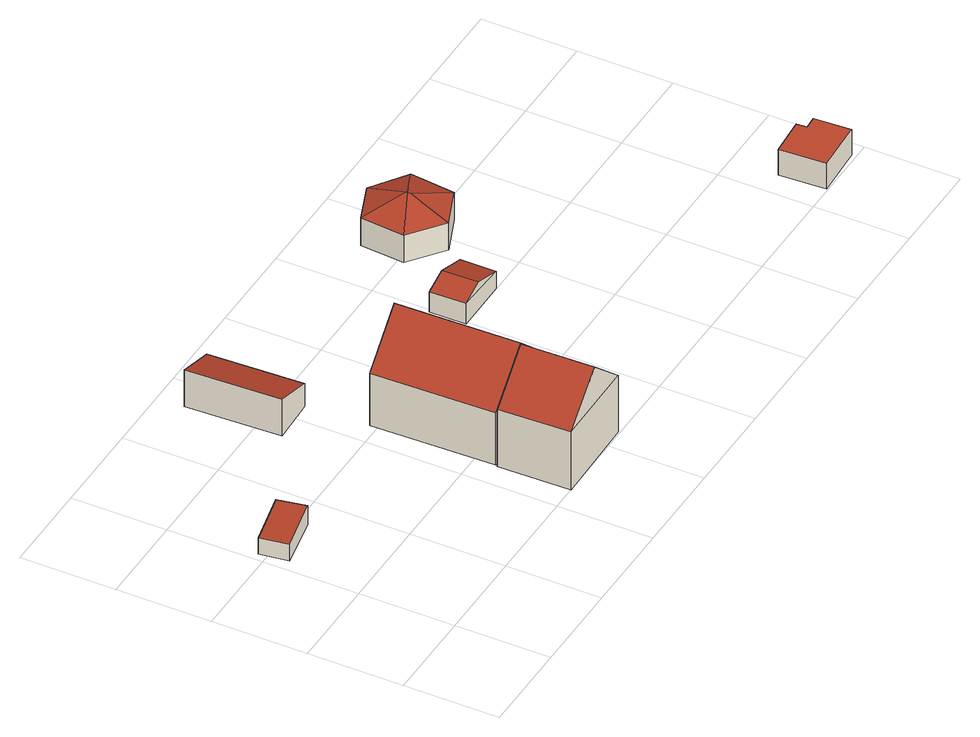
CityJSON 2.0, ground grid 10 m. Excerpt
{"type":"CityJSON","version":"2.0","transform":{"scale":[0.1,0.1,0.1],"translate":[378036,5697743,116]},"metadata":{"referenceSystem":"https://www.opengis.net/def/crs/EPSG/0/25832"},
"CityObjects":{
"building1":{"type":"Building","attributes":{"Gemeindeschluessel":"05911000","Geometrietyp2DReferenz":"3000","function":"31001_2723","roofType":"2100","measuredHeight":2.35,"storeysAboveGround":1},"geometry":[{"type":"Solid","lod":"2","boundaries":[[[[0,1,2,3]],[[4,5,1,0]],[[6,7,5,4]],[[3,2,7,6]],[[4,0,3,6]],[[1,5,7,2]]]],"semantics":{"surfaces":[{"type":"WallSurface"},{"type":"RoofSurface"},{"type":"GroundSurface"}],"values":[[0,0,0,0,1,2]]}}]},
"building2":{"type":"Building","attributes":{"Gemeindeschluessel":"05911000","Geometrietyp2DReferenz":"3000","function":"51009_1610","roofType":"2100","measuredHeight":4.26},"geometry":[{"type":"Solid","lod":"2","boundaries":[[[[8,9,10,11]],[[12,13,9,8]],[[14,15,13,12]],[[11,10,15,14]],[[12,8,11,14]],[[9,13,15,10]]]],"semantics":{"surfaces":[{"type":"WallSurface"},{"type":"RoofSurface"},{"type":"GroundSurface"}],"values":[[0,0,0,0,1,2]]}}]},
"building3":{"type":"Building","attributes":{"Gemeindeschluessel":"05911000","Geometrietyp2DReferenz":"3000","function":"31001_1010","roofType":"3100","measuredHeight":11.04,"storeysAboveGround":2},"geometry":[{"type":"Solid","lod":"2","boundaries":[[[[16,17,18,19]],[[20,21,17,16]],[[22,23,21,20]],[[19,18,23,22]],[[16,24,20]],[[22,25,19]],[[19,25,24,16]],[[20,24,25,22]],[[17,21,23,18]]]],"semantics":{"surfaces":[{"type":"WallSurface"},{"type":"RoofSurface"},{"type":"GroundSurface"}],"values":[[0,0,0,0,0,0,1,1,2]]}}]},
"building4":{"type":"Building","attributes":{"Gemeindeschluessel":"05911000","Geometrietyp2DReferenz":"3000","function":"31001_1010","roofType":"5000","measuredHeight":10.76,"storeysAboveGround":2},"address":[{"country":"Germany","locality":"Bochum","thoroughfareNumber":"477","thoroughfareName":"Kemnader Str."}],"geometry":[{"type":"Solid","lod":"2","boundaries":[[[[26,27,28,29]],[[30,31,27,26]],[[19,32,31,30]],[[22,33,32,19]],[[34,35,33,22]],[[29,28,35,34]],[[30,26,36,37,19]],[[37,36,29,34,22]],[[19,37,22]],[[29,36,26]],[[27,31,32,33,35,28]]]],"semantics":{"surfaces":[{"type":"WallSurface"},{"type":"RoofSurface"},{"type":"GroundSurface"}],"values":[[0,0,0,0,0,0,1,1,0,0,2]]}}]},
"building5":{"type":"Building","attributes":{"Gemeindeschluessel":"05911000","Geometrietyp2DReferenz":"3000","function":"31001_1313","roofType":"3100","measuredHeight":3.22,"storeysAboveGround":1},"geometry":[{"type":"Solid","lod":"2","boundaries":[[[[38,39,40,41]],[[42,43,39,38]],[[44,45,43,42]],[[41,40,45,44]],[[38,46,42]],[[44,47,41]],[[41,47,46,38]],[[42,46,47,44]],[[39,43,45,40]]]],"semantics":{"surfaces":[{"type":"WallSurface"},{"type":"RoofSurface"},{"type":"GroundSurface"}],"values":[[0,0,0,0,0,0,1,1,2]]}}]},
"building6":{"type":"Building","attributes":{"Gemeindeschluessel":"05911000","Geometrietyp2DReferenz":"3000","function":"31001_2724","roofType":"5000","measuredHeight":4.73,"storeysAboveGround":1},"geometry":[{"type":"Solid","lod":"2","boundaries":[[[[48,49,50,51]],[[52,53,49,48]],[[54,55,53,52]],[[56,57,55,54]],[[58,59,57,56]],[[51,50,59,58]],[[58,56,60]],[[60,56,54,61]],[[61,54,52,62]],[[52,48,62]],[[62,48,51,61]],[[61,51,58,60]],[[49,53,55,57,59,50]]]],"semantics":{"surfaces":[{"type":"WallSurface"},{"type":"RoofSurface"},{"type":"GroundSurface"}],"values":[[0,0,0,0,0,0,1,1,1,1,1,1,2]]}}]},
"building7":{"type":"Building","attributes":{"Gemeindeschluessel":"05911000","Geometrietyp2DReferenz":"3000","function":"31001_1313","roofType":"9999","measuredHeight":3,"storeysAboveGround":1},"geometry":[{"type":"Solid","lod":"2","boundaries":[[[[63,64,65,66,67,68]],[[66,69,70,67]],[[65,71,69,66]],[[64,72,71,65]],[[63,73,72,64]],[[68,74,73,63]],[[67,70,74,68]],[[69,71,72,73,74,70]]]],"semantics":{"surfaces":[{"type":"RoofSurface"},{"type":"WallSurface"},{"type":"GroundSurface"}],"values":[[0,1,1,1,1,1,1,2]]}}]}
},
"vertices":[
[6,175,27],[6,175,8],[60,185,8],[60,185,31],[1,205,27],[1,205,8],[54,215,31],[54,215,8],
[167,269,49],[167,269,6],[215,271,6],[215,271,33],[163,369,49],[163,369,6],[211,371,33],[211,371,6],
[323,2,68],[323,2,1],[321,78,1],[321,78,68],[228,0,69],[228,0,1],[226,76,68],[226,76,1],[275,1,112],[273,77,112],
[320,208,66],[320,208,5],[220,206,5],[220,206,66],[323,78,66],[323,78,5],[321,78,5],[226,76,5],[223,76,66],[223,76,5],[270,207,113],[273,77,113],
[445,194,32],[445,194,12],[445,232,12],[445,232,32],[386,194,36],[386,194,12],[385,232,36],[385,232,12],[410,194,44],[409,232,44],
[440,333,46],[440,333,14],[436,286,14],[436,286,46],[482,349,46],[482,349,14],[519,323,46],[519,323,14],[514,275,46],[514,275,14],[472,258,46],[472,258,14],[478,301,60],[477,304,61],[477,305,61],
[781,3,34],[779,42,34],[765,41,34],[764,52,34],[723,49,34],[726,0,34],[764,52,4],[723,49,4],[765,41,4],[779,42,4],[781,3,4],[726,0,4]
]}
